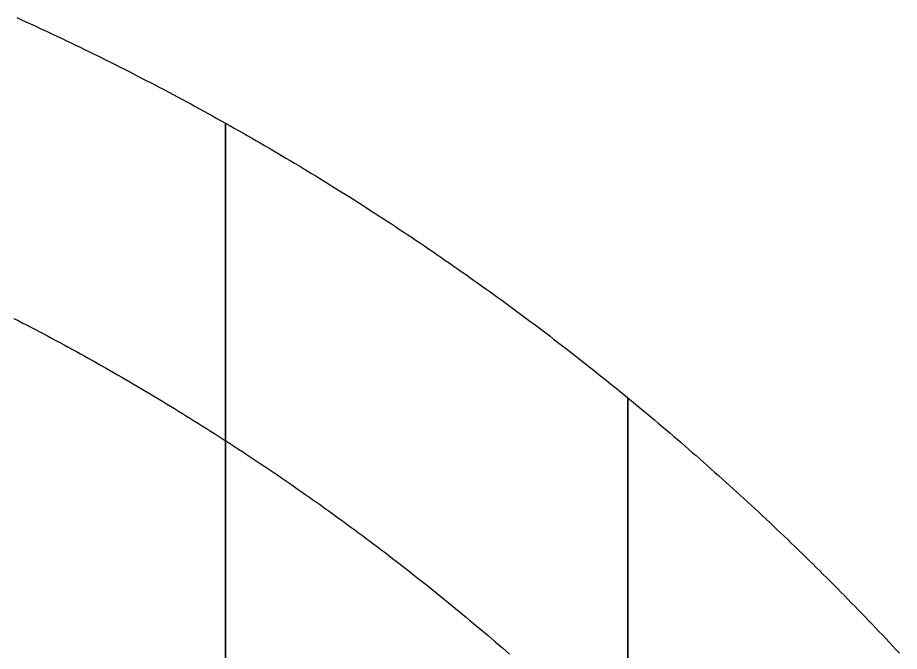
# Model space of a CAD drawing. Extents: x -25400 to 25400, y -24113 to 25400.
# Drawn here: x 10513 to 18611, y 17302 to 23125 of the extents above; entities that cross this region are included whole.
import ezdxf

# ---------------------------------------------------------------- set-up
doc = ezdxf.new("R2010")
doc.units = 0
doc.layers.add('L0D0', color=1, linetype='CONTINUOUS')

msp = doc.modelspace()

# ---------------------------------------------------------------- linework, layer by layer
at = {"layer": 'L0D0'}
for points in [[(10506.169, 23125.32), (10547.762, 23106.378), (10589.32, 23087.362), (10630.844, 23068.271), (10672.334, 23049.106), (10713.789, 23029.866), (10755.21, 23010.551), (10796.595, 22991.162), (10837.946, 22971.698), (10879.262, 22952.16), (10920.542, 22932.548), (10961.787, 22912.862), (11002.997, 22893.101), (11044.171, 22873.266), (11085.309, 22853.357), (11126.411, 22833.374), (11167.477, 22813.317), (11208.507, 22793.187), (11249.501, 22772.982), (11290.459, 22752.704), (11331.379, 22732.352), (11372.264, 22711.927), (11413.111, 22691.428), (11453.921, 22670.855), (11494.695, 22650.21), (11535.431, 22629.491), (11576.129, 22608.698), (11616.791, 22587.832), (11657.414, 22566.894), (11698, 22545.882), (11738.548, 22524.797), (11779.058, 22503.639), (11819.53, 22482.409), (11859.964, 22461.105), (11900.359, 22439.729), (11940.716, 22418.281), (11981.034, 22396.759), (12021.313, 22375.166), (12061.553, 22353.499), (12101.755, 22331.761), (12141.917, 22309.95), (12182.04, 22288.067), (12222.123, 22266.111), (12262.167, 22244.084), (12302.171, 22221.984), (12342.135, 22199.813), (12382.059, 22177.57), (12421.944, 22155.255), (12421.944, -22155.255)], [(12421.944, -22155.255), (12421.944, 22155.255), (12461.788, 22132.868), (12501.591, 22110.41), (12541.355, 22087.88), (12581.077, 22065.278), (12620.759, 22042.605), (12660.4, 22019.861), (12700, 21997.045), (12739.559, 21974.158), (12779.077, 21951.2), (12818.553, 21928.171), (12857.988, 21905.071), (12897.381, 21881.901), (12936.732, 21858.659), (12976.042, 21835.346), (13015.309, 21811.963), (13054.534, 21788.509), (13093.718, 21764.985), (13132.858, 21741.39), (13171.956, 21717.725), (13211.012, 21693.989), (13250.025, 21670.183), (13288.995, 21646.307), (13327.922, 21622.361), (13366.805, 21598.345), (13405.646, 21574.259), (13444.443, 21550.104), (13483.196, 21525.878), (13521.906, 21501.583), (13560.572, 21477.218), (13599.194, 21452.783), (13637.772, 21428.28), (13676.306, 21403.706), (13714.796, 21379.064), (13753.241, 21354.352), (13791.642, 21329.571), (13829.998, 21304.721), (13868.31, 21279.802), (13906.576, 21254.815), (13944.798, 21229.758), (13982.974, 21204.633), (14021.105, 21179.439), (14059.191, 21154.176), (14097.231, 21128.845), (14135.225, 21103.445), (14173.174, 21077.978), (14211.077, 21052.442), (14248.933, 21026.838), (14286.744, 21001.165), (14324.509, 20975.425), (14362.227, 20949.617), (14399.898, 20923.741), (14437.523, 20897.797), (14475.101, 20871.786), (14512.633, 20845.707), (14550.117, 20819.56), (14587.554, 20793.347), (14624.944, 20767.065), (14662.287, 20740.717), (14699.582, 20714.302), (14736.83, 20687.819), (14774.03, 20661.269), (14811.182, 20634.653), (14848.286, 20607.97), (14885.342, 20581.22), (14922.35, 20554.403), (14959.309, 20527.52), (14996.22, 20500.57), (15033.083, 20473.554), (15069.897, 20446.472), (15106.662, 20419.323), (15143.378, 20392.109), (15180.045, 20364.828), (15216.663, 20337.482), (15253.232, 20310.069), (15289.751, 20282.591), (15326.221, 20255.047), (15362.641, 20227.438), (15399.012, 20199.763), (15435.333, 20172.023), (15471.603, 20144.217), (15507.824, 20116.347), (15543.994, 20088.411), (15580.114, 20060.41), (15616.184, 20032.344), (15652.203, 20004.213), (15688.171, 19976.018), (15724.089, 19947.757), (15759.956, 19919.433), (15795.771, 19891.043), (15831.536, 19862.59), (15867.249, 19834.072), (15902.911, 19805.49), (15938.522, 19776.843), (15974.08, 19748.133), (16009.587, 19719.359), (16045.043, 19690.521), (16080.446, 19661.619), (16115.797, 19632.653), (16115.797, -19632.653)], [(10478.479, 20362.011), (10517.054, 20342.113), (10555.591, 20322.143), (10594.09, 20302.1), (10632.551, 20281.983), (10670.974, 20261.794), (10709.359, 20241.532), (10747.705, 20221.198), (10786.013, 20200.79), (10824.281, 20180.311), (10862.511, 20159.758), (10900.702, 20139.133), (10938.854, 20118.436), (10976.966, 20097.667), (11015.039, 20076.825), (11053.073, 20055.911), (11091.066, 20034.926), (11129.02, 20013.868), (11166.934, 19992.738), (11204.808, 19971.537), (11242.641, 19950.264), (11280.434, 19928.919), (11318.187, 19907.502), (11355.899, 19886.014), (11393.57, 19864.455), (11431.2, 19842.824), (11468.789, 19821.122), (11506.337, 19799.348), (11543.844, 19777.504), (11581.309, 19755.589), (11618.733, 19733.602), (11656.114, 19711.545), (11693.454, 19689.417), (11730.752, 19667.218), (11768.008, 19644.948), (11805.221, 19622.608), (11842.393, 19600.197), (11879.521, 19577.716), (11916.607, 19555.165), (11953.65, 19532.543), (11990.65, 19509.852), (12027.607, 19487.09), (12064.521, 19464.258), (12101.391, 19441.356), (12138.218, 19418.384), (12175.002, 19395.343), (12211.741, 19372.232), (12248.437, 19349.051), (12285.089, 19325.801), (12321.697, 19302.481), (12358.26, 19279.093), (12394.779, 19255.634), (12431.254, 19232.107), (12467.683, 19208.51), (12504.068, 19184.845), (12540.408, 19161.111), (12576.703, 19137.307), (12612.953, 19113.435), (12649.158, 19089.495), (12685.317, 19065.485), (12721.431, 19041.408), (12757.498, 19017.262), (12793.52, 18993.047), (12829.496, 18968.764), (12865.426, 18944.414), (12901.31, 18919.995), (12937.147, 18895.508), (12972.938, 18870.953), (13008.683, 18846.331), (13044.38, 18821.64), (13080.031, 18796.882), (13115.635, 18772.057), (13151.191, 18747.164), (13186.701, 18722.204), (13222.163, 18697.177), (13257.577, 18672.082), (13292.944, 18646.92), (13328.263, 18621.692), (13363.534, 18596.396), (13398.758, 18571.034), (13433.933, 18545.605), (13469.059, 18520.109), (13504.138, 18494.547), (13539.168, 18468.918), (13574.149, 18443.223), (13609.082, 18417.462), (13643.965, 18391.634), (13678.8, 18365.741), (13713.585, 18339.781), (13748.322, 18313.756), (13783.008, 18287.665), (13817.646, 18261.508), (13852.233, 18235.285), (13886.771, 18208.997), (13921.259, 18182.644), (13955.697, 18156.225), (13990.085, 18129.741), (14024.423, 18103.192), (14058.71, 18076.578), (14092.947, 18049.899), (14127.133, 18023.155), (14161.268, 17996.347), (14195.352, 17969.473), (14229.386, 17942.535), (14263.368, 17915.533), (14297.299, 17888.466), (14331.179, 17861.335), (14365.007, 17834.14), (14398.784, 17806.881), (14432.509, 17779.558), (14466.182, 17752.171), (14499.803, 17724.72), (14533.372, 17697.206), (14566.889, 17669.628), (14600.353, 17641.986), (14633.765, 17614.281), (14667.125, 17586.513), (14700.432, 17558.682), (14733.686, 17530.787), (14766.887, 17502.83), (14800.035, 17474.81), (14833.129, 17446.727), (14866.171, 17418.581), (14899.159, 17390.373), (14932.094, 17362.102), (14964.975, 17333.769), (14997.802, 17305.373), (15030.575, 17276.916)], [(16115.797, 16466.422), (16115.797, 19632.653), (16151.096, 19603.624), (16186.343, 19574.532), (16221.538, 19545.376), (16256.68, 19516.157), (16291.769, 19486.874), (16326.805, 19457.529), (16361.789, 19428.12), (16396.72, 19398.649), (16431.597, 19369.115), (16466.422, 19339.518), (16501.193, 19309.859), (16535.91, 19280.137), (16570.574, 19250.352), (16605.185, 19220.506), (16639.742, 19190.597), (16674.245, 19160.625), (16708.693, 19130.592), (16743.088, 19100.497), (16777.429, 19070.34), (16811.715, 19040.122), (16845.947, 19009.842), (16880.124, 18979.5), (16914.247, 18949.096), (16948.315, 18918.632), (16982.328, 18888.106), (17016.286, 18857.519), (17050.189, 18826.871), (17084.036, 18796.162), (17117.829, 18765.392), (17151.566, 18734.561), (17185.247, 18703.67), (17218.873, 18672.718), (17252.443, 18641.706), (17285.957, 18610.633), (17319.416, 18579.501), (17352.818, 18548.308), (17386.164, 18517.055), (17419.454, 18485.741), (17452.687, 18454.369), (17485.864, 18422.936), (17518.984, 18391.444), (17552.047, 18359.892), (17585.054, 18328.281), (17618.004, 18296.61), (17650.897, 18264.88), (17683.732, 18233.091), (17716.51, 18201.243), (17749.231, 18169.336), (17781.895, 18137.371), (17814.501, 18105.346), (17847.049, 18073.263), (17879.54, 18041.122), (17911.972, 18008.922), (17944.347, 17976.663), (17976.663, 17944.347), (18008.922, 17911.972), (18041.122, 17879.54), (18073.263, 17847.049), (18105.346, 17814.501), (18137.371, 17781.895), (18169.336, 17749.231), (18201.243, 17716.51), (18233.091, 17683.732), (18264.88, 17650.897), (18296.61, 17618.004), (18328.281, 17585.054), (18359.892, 17552.047), (18391.444, 17518.984), (18422.936, 17485.864), (18454.369, 17452.687), (18485.741, 17419.454), (18517.055, 17386.164), (18548.308, 17352.818), (18579.501, 17319.416), (18610.633, 17285.957)]]:
    msp.add_lwpolyline(points, dxfattribs=at)

doc.saveas('drawing.dxf')
